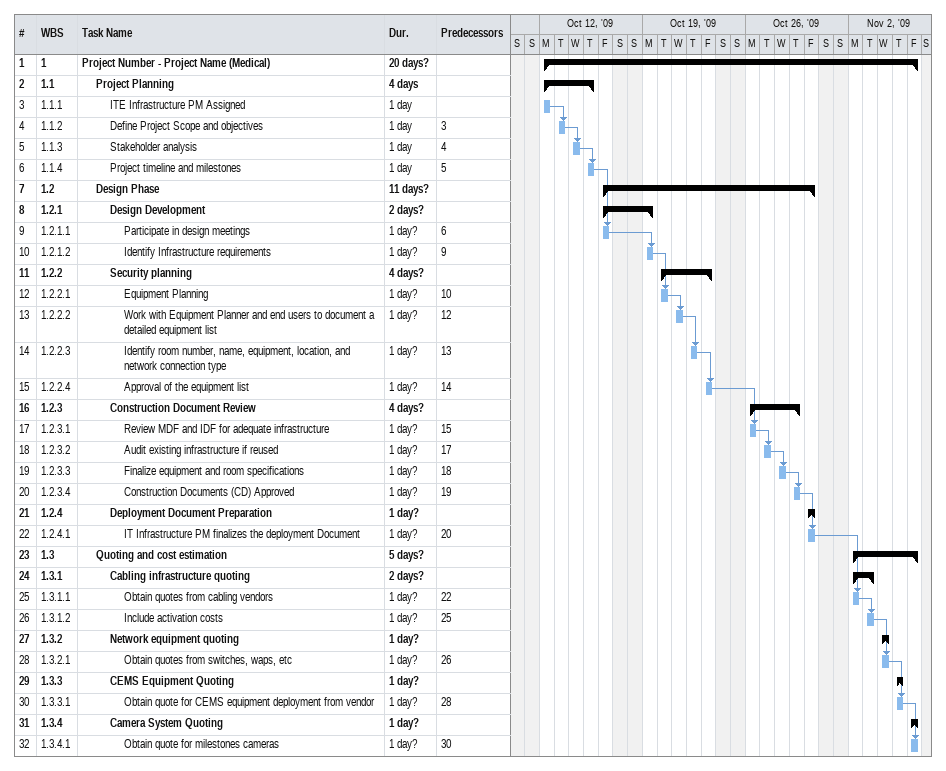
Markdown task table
| ID | WBS | Task | Duration | Start | Finish | Predecessors |
|---|---|---|---|---|---|---|
| 1 | 1 | **Project Number - Project Name (Medical)** | 20d? | 2009-10-12 | 2009-11-06 |  |
| 2 | 1.1 | **Project Planning** | 4d | 2009-10-12 | 2009-10-15 |  |
| 3 | 1.1.1 | ITE Infrastructure PM Assigned | 1d | 2009-10-12 | 2009-10-12 |  |
| 4 | 1.1.2 | Define Project Scope and objectives | 1d | 2009-10-13 | 2009-10-13 | 3 |
| 5 | 1.1.3 | Stakeholder analysis | 1d | 2009-10-14 | 2009-10-14 | 4 |
| 6 | 1.1.4 | Project timeline and milestones | 1d | 2009-10-15 | 2009-10-15 | 5 |
| 7 | 1.2 | **Design Phase** | 11d? | 2009-10-16 | 2009-10-30 |  |
| 8 | 1.2.1 | **Design Development** | 2d? | 2009-10-16 | 2009-10-19 |  |
| 9 | 1.2.1.1 | Participate in design meetings | 1d? | 2009-10-16 | 2009-10-16 | 6 |
| 10 | 1.2.1.2 | Identify Infrastructure requirements | 1d? | 2009-10-19 | 2009-10-19 | 9 |
| 11 | 1.2.2 | **Security planning** | 4d? | 2009-10-20 | 2009-10-23 |  |
| 12 | 1.2.2.1 | Equipment Planning | 1d? | 2009-10-20 | 2009-10-20 | 10 |
| 13 | 1.2.2.2 | Work with Equipment Planner and end users to document a detailed equipment list | 1d? | 2009-10-21 | 2009-10-21 | 12 |
| 14 | 1.2.2.3 | Identify room number, name, equipment, location, and network connection type | 1d? | 2009-10-22 | 2009-10-22 | 13 |
| 15 | 1.2.2.4 | Approval of the equipment list | 1d? | 2009-10-23 | 2009-10-23 | 14 |
| 16 | 1.2.3 | **Construction Document Review** | 4d? | 2009-10-26 | 2009-10-29 |  |
| 17 | 1.2.3.1 | Review MDF and IDF for adequate infrastructure | 1d? | 2009-10-26 | 2009-10-26 | 15 |
| 18 | 1.2.3.2 | Audit existing infrastructure if reused | 1d? | 2009-10-27 | 2009-10-27 | 17 |
| 19 | 1.2.3.3 | Finalize equipment and room specifications | 1d? | 2009-10-28 | 2009-10-28 | 18 |
| 20 | 1.2.3.4 | Construction Documents (CD) Approved | 1d? | 2009-10-29 | 2009-10-29 | 19 |
| 21 | 1.2.4 | **Deployment Document Preparation** | 1d? | 2009-10-30 | 2009-10-30 |  |
| 22 | 1.2.4.1 | IT Infrastructure PM finalizes the deployment Document | 1d? | 2009-10-30 | 2009-10-30 | 20 |
| 23 | 1.3 | **Quoting and cost estimation** | 5d? | 2009-11-02 | 2009-11-06 |  |
| 24 | 1.3.1 | **Cabling infrastructure quoting** | 2d? | 2009-11-02 | 2009-11-03 |  |
| 25 | 1.3.1.1 | Obtain quotes from cabling vendors | 1d? | 2009-11-02 | 2009-11-02 | 22 |
| 26 | 1.3.1.2 | Include activation costs | 1d? | 2009-11-03 | 2009-11-03 | 25 |
| 27 | 1.3.2 | **Network equipment quoting** | 1d? | 2009-11-04 | 2009-11-04 |  |
| 28 | 1.3.2.1 | Obtain quotes from switches, waps, etc | 1d? | 2009-11-04 | 2009-11-04 | 26 |
| 29 | 1.3.3 | **CEMS Equipment Quoting** | 1d? | 2009-11-05 | 2009-11-05 |  |
| 30 | 1.3.3.1 | Obtain quote for CEMS equipment deployment from vendor | 1d? | 2009-11-05 | 2009-11-05 | 28 |
| 31 | 1.3.4 | **Camera System Quoting** | 1d? | 2009-11-06 | 2009-11-06 |  |
| 32 | 1.3.4.1 | Obtain quote for milestones cameras | 1d? | 2009-11-06 | 2009-11-06 | 30 |
